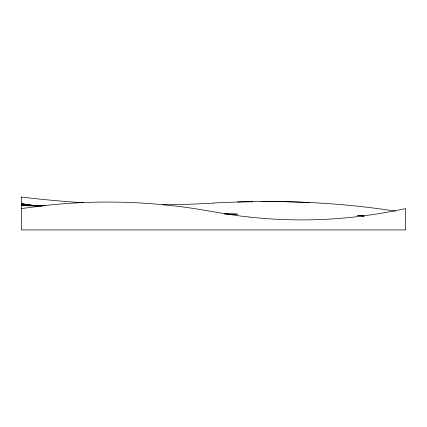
<?xml version="1.0" encoding="UTF-8"?>
<svg xmlns="http://www.w3.org/2000/svg" width="427" height="427" viewBox="0 0 427 427"><rect width="100%" height="100%" fill="white"/><g stroke="black" fill="none" stroke-linecap="round" stroke-linejoin="round"><path stroke-width="0.64" d="M21.35 208.589L45.369 205.467M237.519 201.918C290.232 200.38 343.137 202.969 395.263 211.141M261.537 201.469L285.556 201.693L309.575 202.473M224.538 213.986L237.519 214.119L224.538 213.82M44.718 205.851L21.35 205.52L37.581 206.102M41.472 206.044L21.35 204.298L33.034 205.622M364.103 216.057L357.612 215.389L364.103 216.169M249.528 217.071C225.344 214.605 201.619 209.038 177.472 206.284A576.471 576.471 0 0 0 45.369 205.451M34.982 205.6L21.35 203.732L29.789 205.157L21.35 203.695M36.279 205.777L38.227 206.044M32.388 205.595L31.086 205.376L32.388 205.579M21.35 197.06L21.35 229.939L405.65 229.939L405.65 208.589C385.837 212.87 365.784 215.998 345.603 217.882A480.236 480.236 0 0 1 249.528 217.071M213.5 203.119A1088.861 1088.861 0 0 1 162.933 204.816M83.292 202.724A1088.861 1088.861 0 0 1 21.35 197.044M213.495 203.033A801.511 801.511 0 0 1 252.688 201.784"/></g></svg>
